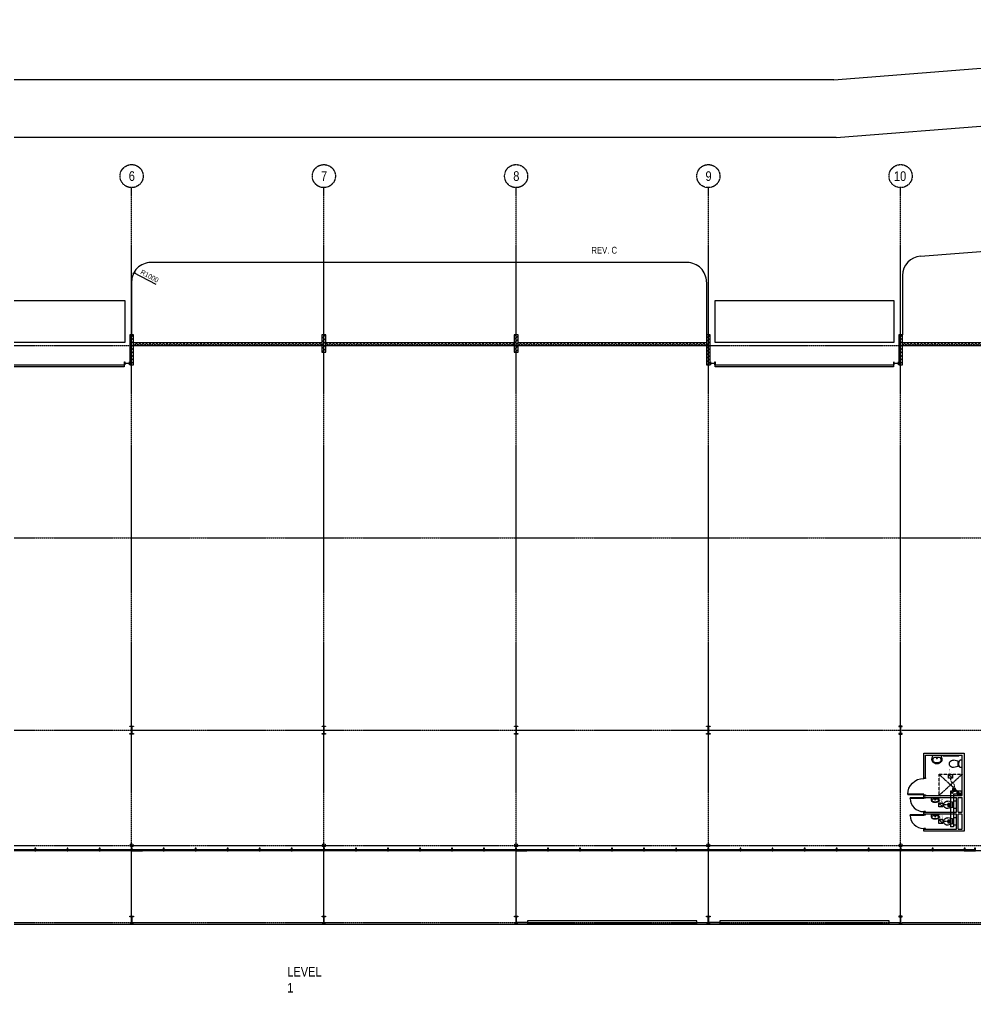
# Model space of a CAD drawing. Extents: x 0 to 163200, y -20682 to 90307.
# Drawn here: x 80980 to 130713, y 39700 to 90307 of the extents above; entities that cross this region are included whole.
import ezdxf

# ---------------------------------------------------------------- set-up
doc = ezdxf.new("R2010")
doc.units = 0
doc.header["$LTSCALE"] = 8
doc.header["$MEASUREMENT"] = 0
for name, pattern in [('CENTER', [2, 1.25, -0.25, 0.25, -0.25]), ('HIDDEN', [0.375, 0.25, -0.125]), ('STAIRS2$0$DASHED2', [0.375, 0.25, -0.125])]:
    doc.linetypes.add(name, pattern=pattern)
doc.layers.get('0').update_dxf_attribs({"linetype": 'CONTINUOUS'})
doc.layers.get('DEFPOINTS').update_dxf_attribs({"linetype": 'CONTINUOUS'})
for name, color, linetype in [('4MDUCT', 4, 'CONTINUOUS'), ('6MFLEX', 6, 'HIDDEN'), ('A-CONCRETE', 5, 'CONTINUOUS'), ('A-DOORS', 5, 'CONTINUOUS'), ('A-GLASS', 5, 'CONTINUOUS'), ('A-HANDICAP', 5, 'STAIRS2$0$DASHED2'), ('A-MULLIONS', 5, 'CONTINUOUS'), ('A-NEW', 5, 'CONTINUOUS'), ('A-STEEL', 5, 'CONTINUOUS'), ('BDY', 5, 'CONTINUOUS'), ('DOORS', 5, 'CONTINUOUS'), ('FITTINGS', 5, 'CONTINUOUS'), ('GRID', 5, 'CENTER'), ('INT-PARTITIONS', 5, 'CONTINUOUS'), ('ROAD', 5, 'CONTINUOUS'), ('TXT-50', 5, 'CONTINUOUS'), ('WALL-HA', 5, 'CONTINUOUS')]:
    doc.layers.add(name, color=color, linetype=linetype)
doc.styles.get("Standard").update_dxf_attribs({"font": 'isocp.shx'})
doc.styles.add('TXT-25-$100', font='ARIALN.TTF', dxfattribs={"height": 250})
doc.styles.add('TXT-35-$100', font='ARIALN.TTF', dxfattribs={"height": 350})
doc.styles.add('TXT-50-$100', font='ARIALN.TTF', dxfattribs={"height": 500})
doc.dimstyles.new('1$100-TICK', dxfattribs={"dimtxt": 250, "dimasz": 150, "dimexe": 400, "dimexo": 0, "dimgap": 100, "dimtad": 1, "dimdec": 0, "dimdsep": 46, "dimtxsty": 'TXT-25-$100', "dimblk1": 'ARCHTICK', "dimblk2": 'ARCHTICK', "dimsah": 1, "dimcen": -100, "dimdle": 400, "dimclrd": 1, "dimclre": 1, "dimclrt": 7, "dimadec": 0, "dimazin": 0, "dimtfac": 1, "dimtdec": 1, "dimtmove": 0, "dimatfit": 3, "dimldrblk": 'ARCHTICK', "dimfxl": 1, "dimtolj": 1, "dimarcsym": 0})
pattern_1 = [(45, (20000, 0), (-88.38835, 88.38835), [])]
pattern_2 = [(135, (173629.26, -1e-11), (88.38835, 88.38835), [])]
pattern_3 = [(135, (203629.26, -1e-11), (88.38835, 88.38835), [])]
pattern_4 = [(135, (213629.26, -1e-11), (88.38835, 88.38835), [])]

# ---------------------------------------------------------------- blocks, each defined once
blk = doc.blocks.new('410X60')
at = {"layer": 'A-STEEL'}
blk.add_lwpolyline([(203, -89), (183, -89), (183, -5), (-183, -5), (-183, -89), (-203, -89), (-203, 89), (-183, 89), (-183, 5), (183, 5), (183, 89), (203, 89)], close=True, dxfattribs=at)
blk = doc.blocks.new('250UB')
blk.add_lwpolyline([(-73, 252), (73, 252), (73, 244), (10, 244, 0.414214), (3, 237), (3, 16, 0.414214), (10, 9), (73, 9), (73, 0), (-73, 0), (-73, 9), (-10, 9, 0.414214), (-3, 16), (-3, 237, 0.414214), (-10, 244), (-73, 244)], format="xyb", close=True)
blk = doc.blocks.new('860')
for p, q in [((100, -990), (100, -960)), ((100, -960), (930, -960)), ((100, -990), (930, -990)), ((930, -960), (930, -990))]:
    blk.add_line(p, q)
for points in [[(0, -100), (0, -130), (100, -130), (100, -100)], [(0, -990), (0, -1020), (100, -1020), (100, -990)]]:
    blk.add_lwpolyline(points, close=True)
blk.add_arc((100, -960), 830, 0, 90)
blk = doc.blocks.new('WC-P')
for p, q in [((0, 0), (380, 0)), ((0, 0), (0, -126)), ((380, 0), (380, -126)), ((59, -200), (0, -451)), ((59, -200), (321, -200)), ((321, -200), (380, -451))]:
    blk.add_line(p, q)
for centre, radius, start, end in [((190, -472), 191, 173.534, 6.466), ((190, 278), 446, 244.7828, 295.2172)]:
    blk.add_arc(centre, radius, start, end)
blk = doc.blocks.new('710')
at = {"layer": 'DOORS'}
for p, q in [((-100, -30), (-809, -30)), ((-809, -60), (-809, -30)), ((-100, -60), (-809, -60)), ((-100, -30), (-100, -60))]:
    blk.add_line(p, q, dxfattribs=at)
at = {"layer": 'DOORS', "elevation": 0}
for points in [[(0, -30), (0, 0), (-100, 0), (-100, -30)], [(0, -770), (0, -740), (-100, -740), (-100, -770)]]:
    blk.add_lwpolyline(points, close=True, dxfattribs=at)
at = {"layer": 'DOORS'}
blk.add_arc((-100, -30), 710, 182.2623, 270.0001, dxfattribs=at)
blk = doc.blocks.new('ARC-WC25')
for p, q in [((168, 0), (-168, 0)), ((-199, -144), (-193, -24)), ((-174, -146), (-173, -137)), ((-98, -16), (-163, -16)), ((98, -72), (-98, -72)), ((-88, -26), (-88, -50)), ((174, -146), (173, -137)), ((199, -144), (193, -24))]:
    blk.add_line(p, q)
at = {"linetype": 'Continuous'}
blk.add_line((-173, -26), (-173, -92), dxfattribs=at)
for centre, radius in [((0, -121), 19.5), ((91, -37), 14.2)]:
    blk.add_circle(centre, radius)
for centre, radius, start, end in [((-168, -25), 25, 90, 177.0717), ((168, -25), 25, 2.9283, 90), ((-99, -149), 100, 177.0717, 252.6681), ((-99, -149), 75, 177.0717, 251.9604), ((-163, -26), 10, 90, 179.8259), ((-98, -135), 75, 89.7634, 172.0717), ((-98, -147), 75, 90, 172.0717), ((0, 154), 419, 252.1294, 287.8706), ((0, 154), 394, 251.9604, 288.0396), ((-98, -26), 10, 0, 90), ((-98, -50), 10, 269.7634, 0), ((98, -147), 75, 7.9283, 90), ((99, -149), 75, 288.0396, 2.9283), ((99, -149), 100, 287.3319, 2.9283)]:
    blk.add_arc(centre, radius, start, end)
blk = doc.blocks.new('WHB')
at = {"color": 0, "linetype": 'ByBlock', "elevation": 0}
blk.add_lwpolyline([(-200, 0, 0.008553), (-252, -172, 0.068313), (-260, -227, 0.147451), (-225, -341, 0.065081), (-184, -388, 0.064894), (-130, -425, 0.057043), (-67, -447, 0.0596), (0, -455, 0.0596), (67, -447, 0.057043), (130, -425, 0.064894), (184, -388, 0.065081), (225, -341, 0.147451), (260, -227, 0.068313), (252, -172, 0.008553), (200, 0)], format="xyb", close=True, dxfattribs=at)
blk.add_lwpolyline([(-210, -255, 0.169025), (-182, -332, 0.060923), (-148, -365, 0.064575), (-105, -389, 0.044851), (-54, -405, 0.055153), (0, -410, 0.055153), (54, -405, 0.044851), (105, -389, 0.064575), (148, -365, 0.060923), (182, -332, 0.169025), (210, -255, 0.224157), (170, -142, 0.153776), (112, -110, 0.045073), (0, -100)], format="xyb", dxfattribs=at)
at = {"color": 0, "linetype": 'ByBlock'}
blk.add_circle((0, -160), 25, dxfattribs=at)
for centre, radius, start, end in [((-54, -228), 206, 179.3442, 179.7497), ((-70, -240), 141, 135.4425, 185.9801), ((-92, -219), 111, 100.4736, 135.4425), ((2, -723), 623, 90.1505, 100.4736)]:
    blk.add_arc(centre, radius, start, end, dxfattribs=at)
blk = doc.blocks.new('_ARCHTICK')
at = {"color": 0, "linetype": 'ByBlock', "const_width": 0.15}
blk.add_lwpolyline([(-0.5, -0.5), (0.5, 0.5)], dxfattribs=at)
blk = doc.blocks.new('*D225')
at = {"layer": 'A-DOORS', "color": 1, "lineweight": -2, "transparency": 16777216}
blk.add_line((88085, 76518), (86934, 77138), dxfattribs=at)
at = {"layer": 'DEFPOINTS', "color": 0, "transparency": 16777216}
for p in [(86934, 77138), (87815, 76664)]:
    blk.add_point(p, dxfattribs=at)
at = {"layer": 'A-DOORS', "color": 1, "lineweight": -2, "transparency": 16777216, "xscale": 150, "yscale": 150, "zscale": 150, "rotation": 151.6954092253349}
blk.add_blockref('_ARCHTICK', (86934, 77138), dxfattribs=at)
at = {"layer": 'A-DOORS', "color": 7, "transparency": 16777216, "insert": (87750, 76958), "char_height": 250, "attachment_point": 5, "rotation": 331.6954, "style": 'TXT-25-$100'}
blk.add_mtext('\\A1;R1000', dxfattribs=at)
blk = doc.blocks.new('*D232')
at = {"layer": 'A-DOORS', "color": 1, "lineweight": -2, "transparency": 16777216}
blk.add_line((88085, 76518), (86934, 77138), dxfattribs=at)
at = {"layer": 'DEFPOINTS', "color": 0, "transparency": 16777216}
for p in [(86934, 77138), (87815, 76664)]:
    blk.add_point(p, dxfattribs=at)
at = {"layer": 'A-DOORS', "color": 1, "lineweight": -2, "transparency": 16777216, "xscale": 150, "yscale": 150, "zscale": 150, "rotation": 151.6954092253349}
blk.add_blockref('_ARCHTICK', (86934, 77138), dxfattribs=at)
at = {"layer": 'A-DOORS', "color": 7, "transparency": 16777216, "insert": (87750, 76958), "char_height": 250, "attachment_point": 5, "rotation": 331.6954, "style": 'TXT-25-$100'}
blk.add_mtext('\\A1;R1000', dxfattribs=at)

msp = doc.modelspace()

# ---------------------------------------------------------------- hatches: boundary and pattern name
at = {"layer": 'WALL-HA'}
h = msp.add_hatch(dxfattribs=at)
h.set_pattern_fill('ANSI31', color=256, scale=1000, style=0)
h.set_pattern_definition(pattern_2)
h.paths.add_polyline_path([(86814.6, 73349.1), (86714.6, 73349.1), (86714.6, 73899.1), (86814.6, 73899.1)])
h.paths.add_polyline_path([(86814.6, 73899.1), (86914.6, 73899.1), (86914.6, 73349.1), (86814.6, 73349.1)])
h.paths.add_polyline_path([(86814.6, 73349.1), (86914.6, 73349.1), (86914.6, 72349.1), (86814.6, 72349.1)])
h.paths.add_polyline_path([(86814.6, 72349.1), (86714.6, 72349.1), (86714.6, 73349.1), (86814.6, 73349.1)])
h = msp.add_hatch(dxfattribs=at)
h.set_pattern_fill('ANSI31', color=256, scale=1000, style=0)
h.set_pattern_definition(pattern_2)
h.paths.add_polyline_path([(86814.6, 73349.1), (86714.6, 73349.1), (86714.6, 73899.1), (86814.6, 73899.1)])
h.paths.add_polyline_path([(86814.6, 73899.1), (86914.6, 73899.1), (86914.6, 73349.1), (86814.6, 73349.1)])
h.paths.add_polyline_path([(86814.6, 73349.1), (86914.6, 73349.1), (86914.6, 72349.1), (86814.6, 72349.1)])
h.paths.add_polyline_path([(86814.6, 72349.1), (86714.6, 72349.1), (86714.6, 73349.1), (86814.6, 73349.1)])
h = msp.add_hatch(dxfattribs=at)
h.set_pattern_fill('ANSI31', color=256, scale=1000, style=0)
h.set_pattern_definition(pattern_1)
h.paths.add_polyline_path([(96814.6, 72999.1), (96914.6, 72999.1), (96914.6, 73899.1), (96814.6, 73899.1)])
h.paths.add_polyline_path([(96814.6, 73899.1), (96714.6, 73899.1), (96714.6, 72999.1), (96814.6, 72999.1)])
h = msp.add_hatch(dxfattribs=at)
h.set_pattern_fill('ANSI31', color=256, scale=1000, style=0)
h.set_pattern_definition(pattern_1)
h.paths.add_polyline_path([(96814.6, 72999.1), (96914.6, 72999.1), (96914.6, 73899.1), (96814.6, 73899.1)])
h.paths.add_polyline_path([(96814.6, 73899.1), (96714.6, 73899.1), (96714.6, 72999.1), (96814.6, 72999.1)])
h = msp.add_hatch(dxfattribs=at)
h.set_pattern_fill('ANSI31', color=256, scale=1000, style=0)
h.paths.add_polyline_path([(106814.6, 73899.1), (106714.6, 73899.1), (106714.6, 72999.1), (106814.6, 72999.1)])
h.paths.add_polyline_path([(106814.6, 72999.1), (106914.6, 72999.1), (106914.6, 73899.1), (106814.6, 73899.1)])
h = msp.add_hatch(dxfattribs=at)
h.set_pattern_fill('ANSI31', color=256, scale=1000, style=0)
h.paths.add_polyline_path([(106814.6, 73899.1), (106714.6, 73899.1), (106714.6, 72999.1), (106814.6, 72999.1)])
h.paths.add_polyline_path([(106814.6, 72999.1), (106914.6, 72999.1), (106914.6, 73899.1), (106814.6, 73899.1)])
h = msp.add_hatch(dxfattribs=at)
h.set_pattern_fill('ANSI31', color=256, scale=1000, style=0)
h.set_pattern_definition(pattern_3)
h.paths.add_polyline_path([(116814.6, 73349.1), (116714.6, 73349.1), (116714.6, 73899.1), (116814.6, 73899.1)])
h.paths.add_polyline_path([(116814.6, 73899.1), (116914.6, 73899.1), (116914.6, 73349.1), (116814.6, 73349.1)])
h.paths.add_polyline_path([(116814.6, 73349.1), (116914.6, 73349.1), (116914.6, 72349.1), (116814.6, 72349.1)])
h.paths.add_polyline_path([(116814.6, 72349.1), (116714.6, 72349.1), (116714.6, 73349.1), (116814.6, 73349.1)])
h = msp.add_hatch(dxfattribs=at)
h.set_pattern_fill('ANSI31', color=256, scale=1000, style=0)
h.set_pattern_definition(pattern_3)
h.paths.add_polyline_path([(116814.6, 73349.1), (116714.6, 73349.1), (116714.6, 73899.1), (116814.6, 73899.1)])
h.paths.add_polyline_path([(116814.6, 73899.1), (116914.6, 73899.1), (116914.6, 73349.1), (116814.6, 73349.1)])
h.paths.add_polyline_path([(116814.6, 73349.1), (116914.6, 73349.1), (116914.6, 72349.1), (116814.6, 72349.1)])
h.paths.add_polyline_path([(116814.6, 72349.1), (116714.6, 72349.1), (116714.6, 73349.1), (116814.6, 73349.1)])
h = msp.add_hatch(dxfattribs=at)
h.set_pattern_fill('ANSI31', color=256, scale=1000, style=0)
h.set_pattern_definition(pattern_4)
h.paths.add_polyline_path([(126814.6, 73349.1), (126714.6, 73349.1), (126714.6, 73899.1), (126814.6, 73899.1)])
h.paths.add_polyline_path([(126814.6, 73899.1), (126914.6, 73899.1), (126914.6, 73349.1), (126814.6, 73349.1)])
h.paths.add_polyline_path([(126814.6, 73349.1), (126914.6, 73349.1), (126914.6, 72349.1), (126814.6, 72349.1)])
h.paths.add_polyline_path([(126814.6, 72349.1), (126714.6, 72349.1), (126714.6, 73349.1), (126814.6, 73349.1)])
h = msp.add_hatch(dxfattribs=at)
h.set_pattern_fill('ANSI31', color=256, scale=1000, style=0)
h.set_pattern_definition(pattern_4)
h.paths.add_polyline_path([(126814.6, 73349.1), (126714.6, 73349.1), (126714.6, 73899.1), (126814.6, 73899.1)])
h.paths.add_polyline_path([(126814.6, 73899.1), (126914.6, 73899.1), (126914.6, 73349.1), (126814.6, 73349.1)])
h.paths.add_polyline_path([(126814.6, 73349.1), (126914.6, 73349.1), (126914.6, 72349.1), (126814.6, 72349.1)])
h.paths.add_polyline_path([(126814.6, 72349.1), (126714.6, 72349.1), (126714.6, 73349.1), (126814.6, 73349.1)])
h = msp.add_hatch(dxfattribs=at)
h.set_pattern_fill('ANSI37', color=256, scale=1000, style=0)
h.paths.add_polyline_path([(86914.6, 73499.1), (86914.6, 73349.1), (96714.6, 73349.1), (96714.6, 73499.1)])
h = msp.add_hatch(dxfattribs=at)
h.set_pattern_fill('ANSI37', color=256, scale=1000, style=0)
h.paths.add_polyline_path([(86914.6, 73499.1), (86914.6, 73349.1), (96714.6, 73349.1), (96714.6, 73499.1)])
h = msp.add_hatch(dxfattribs=at)
h.set_pattern_fill('ANSI37', color=256, scale=1000, style=0)
h.paths.add_polyline_path([(106714.6, 73349.1), (106714.6, 73499.1), (98340.2, 73499.1), (98340.2, 73349.1)])
h.paths.add_polyline_path([(98340.2, 73349.1), (98340.2, 73499.1), (96914.6, 73499.1), (96914.6, 73349.1)])
h.paths.add_polyline_path([(116719.6, 73349.1), (116719.6, 73499.1), (106914.6, 73499.1), (106914.6, 73349.1)])
h = msp.add_hatch(dxfattribs=at)
h.set_pattern_fill('ANSI37', color=256, scale=1000, style=0)
h.paths.add_polyline_path([(106714.6, 73349.1), (106714.6, 73499.1), (98340.2, 73499.1), (98340.2, 73349.1)])
h.paths.add_polyline_path([(98340.2, 73349.1), (98340.2, 73499.1), (96914.6, 73499.1), (96914.6, 73349.1)])
h.paths.add_polyline_path([(116719.6, 73349.1), (116719.6, 73499.1), (106914.6, 73499.1), (106914.6, 73349.1)])
h = msp.add_hatch(dxfattribs=at)
h.set_pattern_fill('ANSI37', color=256, scale=1000, style=0)
h.paths.add_polyline_path([(126914.6, 73499.1), (126914.6, 73349.1), (136689.6, 73349.1), (136714.6, 73349.1), (136714.6, 73499.1)])
h = msp.add_hatch(dxfattribs=at)
h.set_pattern_fill('ANSI37', color=256, scale=1000, style=0)
h.paths.add_polyline_path([(126914.6, 73499.1), (126914.6, 73349.1), (136689.6, 73349.1), (136714.6, 73349.1), (136714.6, 73499.1)])

# ---------------------------------------------------------------- linework, layer by layer
for p, q in [((129514.6, 50845.1), (129314.6, 51045.1)), ((129514.6, 50845.1), (129314.6, 51045.1)), ((129530.8, 50053.9), (129448.5, 50136.3)), ((129530.8, 50053.9), (129448.5, 50136.3)), ((129003, 49357.6), (128803, 49557.6)), ((129003, 49357.6), (128803, 49557.6)), ((129003, 48495.1), (128803, 48695.1)), ((129003, 48495.1), (128803, 48695.1))]:
    msp.add_line(p, q)
for points in [[(129514.6, 50845.1), (129314.6, 50845.1), (129314.6, 51045.1), (129514.6, 51045.1)], [(129514.6, 50845.1), (129314.6, 50845.1), (129314.6, 51045.1), (129514.6, 51045.1)], [(129003, 49357.6), (128803, 49357.6), (128803, 49557.6), (129003, 49557.6)], [(129003, 49357.6), (128803, 49357.6), (128803, 49557.6), (129003, 49557.6)], [(129003, 48495.1), (128803, 48495.1), (128803, 48695.1), (129003, 48695.1)], [(129003, 48495.1), (128803, 48495.1), (128803, 48695.1), (129003, 48695.1)]]:
    msp.add_lwpolyline(points, close=True)
msp.add_arc((129551.5, 50033.2), 75, 90, 180)
msp.add_arc((129551.5, 50033.2), 75, 90, 180)
at = {"layer": '4MDUCT'}
for p, q in [((129414.6, 50170.1), (129414.6, 48320.4)), ((129764.6, 50170.1), (129414.6, 50170.1)), ((129414.6, 50170.1), (129414.6, 48320.4)), ((129764.6, 50170.1), (129414.6, 50170.1)), ((129664.6, 50320.1), (129514.6, 50320.1)), ((129514.6, 50320.1), (129514.6, 50170.1)), ((129664.6, 50320.1), (129514.6, 50320.1)), ((129514.6, 50320.1), (129514.6, 50170.1)), ((129514.6, 50170.1), (129664.6, 50170.1)), ((129514.6, 50170.1), (129664.6, 50170.1)), ((129664.6, 50170.1), (129664.6, 50320.1)), ((129664.6, 50170.1), (129664.6, 50320.1)), ((129764.6, 49995.1), (129764.6, 50195.1)), ((129764.6, 50195.1), (129964.6, 50195.1)), ((129831.4, 50041.3), (129764.6, 50195.1)), ((129831.4, 50041.3), (129764.6, 50195.1)), ((129764.6, 49995.1), (129764.6, 50195.1)), ((129764.6, 50195.1), (129964.6, 50195.1)), ((129964.6, 50195.1), (129964.6, 49995.1)), ((129964.6, 50195.1), (129964.6, 49995.1)), ((129564.6, 50020.1), (129564.6, 48320.4)), ((129764.6, 50020.1), (129564.6, 50020.1)), ((129564.6, 50020.1), (129564.6, 48320.4)), ((129764.6, 50020.1), (129564.6, 50020.1)), ((129964.6, 49995.1), (129764.6, 49995.1)), ((129964.6, 49995.1), (129764.6, 49995.1)), ((129960.1, 49995.1), (129831.4, 50041.3)), ((129960.1, 49995.1), (129831.4, 50041.3)), ((129414.6, 49532.6), (129264.6, 49532.6)), ((129264.6, 49532.6), (129264.6, 49382.6)), ((129414.6, 49532.6), (129264.6, 49532.6)), ((129264.6, 49532.6), (129264.6, 49382.6)), ((129264.6, 49382.6), (129414.6, 49382.6)), ((129264.6, 49382.6), (129414.6, 49382.6)), ((129414.6, 49382.6), (129414.6, 49532.6)), ((129414.6, 49382.6), (129414.6, 49532.6)), ((129414.6, 48670.1), (129264.6, 48670.1)), ((129264.6, 48670.1), (129264.6, 48520.1)), ((129414.6, 48670.1), (129264.6, 48670.1)), ((129264.6, 48670.1), (129264.6, 48520.1)), ((129414.6, 48520.1), (129414.6, 48670.1)), ((129414.6, 48520.1), (129414.6, 48670.1)), ((129264.6, 48520.1), (129414.6, 48520.1)), ((129264.6, 48520.1), (129414.6, 48520.1)), ((129564.6, 48320.4), (129414.6, 48320.4)), ((129564.6, 48320.4), (129414.6, 48320.4))]:
    msp.add_line(p, q, dxfattribs=at)
at = {"layer": '4MDUCT', "color": 1}
for p, q in [((129664.6, 50170.1), (129514.6, 50320.1)), ((129664.6, 50170.1), (129514.6, 50320.1)), ((129414.6, 49382.6), (129264.6, 49532.6)), ((129414.6, 49382.6), (129264.6, 49532.6)), ((129414.6, 48520.1), (129264.6, 48670.1)), ((129414.6, 48520.1), (129264.6, 48670.1))]:
    msp.add_line(p, q, dxfattribs=at)
for centre, start, end in [((129589.6, 50245.1), 0, 180), ((129589.6, 50245.1), 0, 180), ((129589.6, 50245.1), 180, 0), ((129589.6, 50245.1), 180, 0), ((129339.6, 49457.6), 0, 180), ((129339.6, 49457.6), 0, 180), ((129339.6, 49457.6), 180, 0), ((129339.6, 49457.6), 180, 0), ((129339.6, 48595.1), 0, 180), ((129339.6, 48595.1), 0, 180), ((129339.6, 48595.1), 180, 0), ((129339.6, 48595.1), 180, 0)]:
    msp.add_arc(centre, 12.5, start, end, dxfattribs=at)
at = {"layer": '6MFLEX'}
for p, q in [((129264.6, 49457.6), (129003, 49457.6)), ((129264.6, 49457.6), (129003, 49457.6)), ((129264.6, 48595.1), (129003, 48595.1)), ((129264.6, 48595.1), (129003, 48595.1))]:
    msp.add_line(p, q, dxfattribs=at)
for centre, radius, start, end in [((129589.7, 50783.6), 185.5, 160.64997, 235.25153), ((129589.7, 50783.6), 185.5, 160.64997, 235.25153), ((129394.4, 50427.3), 222.7, 331.23615, 66.2966), ((129394.4, 50427.3), 222.7, 331.23615, 66.2966)]:
    msp.add_arc(centre, radius, start, end, dxfattribs=at)
at = {"layer": 'A-CONCRETE'}
for p, q in [((86914.6, 73499.1), (96714.6, 73499.1)), ((86914.6, 73499.1), (96714.6, 73499.1)), ((96914.6, 73499.1), (106714.6, 73499.1)), ((96914.6, 73499.1), (106714.6, 73499.1)), ((106914.6, 73499.1), (116714.6, 73499.1)), ((106914.6, 73499.1), (116714.6, 73499.1)), ((126914.6, 73499.1), (136714.6, 73499.1)), ((126914.6, 73499.1), (136714.6, 73499.1)), ((86914.6, 73349.1), (96714.6, 73349.1)), ((86914.6, 73349.1), (96714.6, 73349.1)), ((96914.6, 73349.1), (106714.6, 73349.1)), ((96914.6, 73349.1), (106714.6, 73349.1)), ((106914.6, 73349.1), (116714.6, 73349.1)), ((106914.6, 73349.1), (116714.6, 73349.1)), ((126914.6, 73349.1), (136689.6, 73349.1)), ((126914.6, 73349.1), (136689.6, 73349.1))]:
    msp.add_line(p, q, dxfattribs=at)
for points in [[(86714.6, 72349.1), (86914.6, 72349.1), (86914.6, 73899.1), (86714.6, 73899.1)], [(86714.6, 72349.1), (86914.6, 72349.1), (86914.6, 73899.1), (86714.6, 73899.1)], [(96714.6, 72999.1), (96914.6, 72999.1), (96914.6, 73899.1), (96714.6, 73899.1)], [(96714.6, 72999.1), (96914.6, 72999.1), (96914.6, 73899.1), (96714.6, 73899.1)], [(106714.6, 72999.1), (106914.6, 72999.1), (106914.6, 73899.1), (106714.6, 73899.1)], [(106714.6, 72999.1), (106914.6, 72999.1), (106914.6, 73899.1), (106714.6, 73899.1)], [(116714.6, 72349.1), (116914.6, 72349.1), (116914.6, 73899.1), (116714.6, 73899.1)], [(116714.6, 72349.1), (116914.6, 72349.1), (116914.6, 73899.1), (116714.6, 73899.1)], [(126714.6, 72349.1), (126914.6, 72349.1), (126914.6, 73899.1), (126714.6, 73899.1)], [(126714.6, 72349.1), (126914.6, 72349.1), (126914.6, 73899.1), (126714.6, 73899.1)]]:
    msp.add_lwpolyline(points, close=True, dxfattribs=at)
at = {"layer": 'A-DOORS'}
for p, q in [((126914.6, 77006.1), (126914.6, 73899.1)), ((126914.6, 77006.1), (126914.6, 73899.1)), ((86814.6, 76664.1), (86814.6, 73899.1)), ((86814.6, 76664.1), (86814.6, 73899.1)), ((116714.6, 76651.2), (116714.6, 73886.2)), ((116714.6, 76651.2), (116714.6, 73886.2))]:
    msp.add_line(p, q, dxfattribs=at)
for points in [[(77164.6, 72349.1), (86433.9, 72349.1), (86433.9, 72249.1), (77164.6, 72249.1)], [(77164.6, 72349.1), (86433.9, 72349.1), (86433.9, 72249.1), (77164.6, 72249.1)], [(117169.6, 72349.1), (126438.9, 72349.1), (126438.9, 72249.1), (117169.6, 72249.1)], [(117169.6, 72349.1), (126438.9, 72349.1), (126438.9, 72249.1), (117169.6, 72249.1)]]:
    msp.add_lwpolyline(points, close=True, dxfattribs=at)
for centre, start, end in [((127914.6, 76992.4), 93.57211, 180), ((127914.6, 76992.4), 93.57211, 180), ((87814.6, 76664.1), 89.99993, 180), ((87814.6, 76664.1), 89.99993, 180), ((115714.6, 76664.1), 0, 90.00007), ((115714.6, 76664.1), 0, 90.00007)]:
    msp.add_arc(centre, 1000, start, end, dxfattribs=at)
at = {"layer": 'A-GLASS'}
for p, q in [((76839.6, 47139.1), (81788, 47139.1)), ((76839.6, 47139.1), (81788, 47139.1)), ((76839.6, 47101.6), (81788, 47101.6)), ((76839.6, 47101.6), (81788, 47101.6)), ((86789.6, 47064.1), (76839.6, 47064.1)), ((86789.6, 47064.1), (76839.6, 47064.1)), ((81788, 47139.1), (86789.6, 47139.1)), ((81788, 47139.1), (86789.6, 47139.1)), ((81788, 47101.6), (86789.6, 47101.6)), ((81788, 47101.6), (86789.6, 47101.6)), ((86789.6, 47139.1), (88506, 47139.1)), ((86789.6, 47139.1), (88506, 47139.1)), ((86789.6, 47101.6), (88506, 47101.6)), ((86789.6, 47101.6), (88506, 47101.6)), ((86825, 47064.1), (87376.9, 47064.1)), ((86825, 47064.1), (87376.9, 47064.1)), ((96789.6, 47064.1), (86839.6, 47064.1)), ((96789.6, 47064.1), (86839.6, 47064.1)), ((88506, 47139.1), (90172, 47139.1)), ((88506, 47139.1), (90172, 47139.1)), ((88506, 47101.6), (90172, 47101.6)), ((88506, 47101.6), (90172, 47101.6)), ((90172, 47139.1), (96789.6, 47139.1)), ((90172, 47139.1), (96789.6, 47139.1)), ((90172, 47101.6), (96789.6, 47101.6)), ((90172, 47101.6), (96789.6, 47101.6)), ((96839.6, 47139.1), (103454, 47139.1)), ((96839.6, 47139.1), (103454, 47139.1)), ((96839.6, 47101.6), (103454, 47101.6)), ((96839.6, 47101.6), (103454, 47101.6)), ((106789.6, 47064.1), (96839.6, 47064.1)), ((106789.6, 47064.1), (96839.6, 47064.1)), ((103454, 47139.1), (106789.6, 47139.1)), ((103454, 47139.1), (106789.6, 47139.1)), ((103454, 47101.6), (106789.6, 47101.6)), ((103454, 47101.6), (106789.6, 47101.6)), ((106800, 47101.6), (108501, 47101.6)), ((106800, 47101.6), (108501, 47101.6)), ((106820, 47139.1), (108501, 47139.1)), ((106820, 47139.1), (108501, 47139.1)), ((106820, 47064.1), (107371.9, 47064.1)), ((106820, 47064.1), (107371.9, 47064.1)), ((116784.6, 47064.1), (106834.6, 47064.1)), ((116784.6, 47064.1), (106834.6, 47064.1)), ((108501, 47139.1), (111783, 47139.1)), ((108501, 47139.1), (111783, 47139.1)), ((108501, 47101.6), (111783, 47101.6)), ((108501, 47101.6), (111783, 47101.6)), ((111783, 47139.1), (116784.6, 47139.1)), ((111783, 47139.1), (116784.6, 47139.1)), ((111783, 47101.6), (116784.6, 47101.6)), ((111783, 47101.6), (116784.6, 47101.6)), ((116834.6, 47139.1), (121793, 47139.1)), ((116834.6, 47139.1), (121793, 47139.1)), ((116834.6, 47101.6), (121793, 47101.6)), ((116834.6, 47101.6), (121793, 47101.6)), ((126794.6, 47064.1), (116834.6, 47064.1)), ((126794.6, 47064.1), (116834.6, 47064.1)), ((121793, 47139.1), (126794.6, 47139.1)), ((121793, 47139.1), (126794.6, 47139.1)), ((121793, 47101.6), (126794.6, 47101.6)), ((121793, 47101.6), (126794.6, 47101.6)), ((126839.6, 47139.1), (130122, 47139.1)), ((126839.6, 47139.1), (130122, 47139.1)), ((126839.6, 47101.6), (130122, 47101.6)), ((126839.6, 47101.6), (130122, 47101.6)), ((136789.6, 47064.1), (126839.6, 47064.1)), ((136789.6, 47064.1), (126839.6, 47064.1)), ((130152.3, 47064.1), (130704.3, 47064.1)), ((130152.3, 47064.1), (130704.3, 47064.1)), ((130172, 47139.1), (130658.1, 47139.1)), ((130172, 47139.1), (130658.1, 47139.1)), ((130172, 47101.6), (130657, 47101.6)), ((130172, 47101.6), (130657, 47101.6)), ((107414.6, 43349.1), (106819.6, 43349.1)), ((107414.6, 43349.1), (106819.6, 43349.1)), ((116214.6, 43339.1), (116809.6, 43339.1)), ((116214.6, 43339.1), (116809.6, 43339.1)), ((117419.6, 43349.1), (116824.6, 43349.1)), ((117419.6, 43349.1), (116824.6, 43349.1)), ((126219.6, 43339.1), (126814.6, 43339.1)), ((126219.6, 43339.1), (126814.6, 43339.1))]:
    msp.add_line(p, q, dxfattribs=at)
for points in [[(107414.6, 43274.1), (116214.6, 43274.1), (116214.6, 43424.1), (107414.6, 43424.1)], [(107414.6, 43274.1), (116214.6, 43274.1), (116214.6, 43424.1), (107414.6, 43424.1)], [(117419.6, 43274.1), (126219.6, 43274.1), (126219.6, 43424.1), (117419.6, 43424.1)], [(117419.6, 43274.1), (126219.6, 43274.1), (126219.6, 43424.1), (117419.6, 43424.1)]]:
    msp.add_lwpolyline(points, close=True, dxfattribs=at)
at = {"layer": 'A-HANDICAP', "ltscale": 3}
for p, q in [((128814.6, 49949.1), (128814.6, 51049.1)), ((128814.6, 51049.1), (130014.6, 51049.1)), ((128814.6, 51049.1), (129388.8, 50522.7)), ((128814.6, 49949.1), (128814.6, 51049.1)), ((128814.6, 51049.1), (130014.6, 51049.1)), ((128814.6, 51049.1), (129388.8, 50522.7)), ((130014.6, 51049.1), (129440.4, 50522.7)), ((130014.6, 51049.1), (129440.4, 50522.7)), ((129388.8, 50475.4), (128814.6, 49949.1)), ((129388.8, 50475.4), (128814.6, 49949.1)), ((129440.4, 50475.4), (130014.6, 49949.1)), ((129440.4, 50475.4), (130014.6, 49949.1))]:
    msp.add_line(p, q, dxfattribs=at)
at = {"layer": 'A-HANDICAP'}
msp.add_circle((129414.6, 50499.1), 35, dxfattribs=at)
msp.add_circle((129414.6, 50499.1), 35, dxfattribs=at)
at = {"layer": 'A-MULLIONS'}
for points in [[(81838, 47064.1), (81838, 47214.1), (81788, 47214.1), (81788, 47064.1)], [(81838, 47064.1), (81838, 47214.1), (81788, 47214.1), (81788, 47064.1)], [(83504, 47064.1), (83504, 47214.1), (83454, 47214.1), (83454, 47064.1)], [(83504, 47064.1), (83504, 47214.1), (83454, 47214.1), (83454, 47064.1)], [(85170, 47064.1), (85170, 47214.1), (85120, 47214.1), (85120, 47064.1)], [(85170, 47064.1), (85170, 47214.1), (85120, 47214.1), (85120, 47064.1)], [(86839.6, 47064.1), (86839.6, 47214.1), (86789.6, 47214.1), (86789.6, 47064.1)], [(86839.6, 47064.1), (86839.6, 47214.1), (86789.6, 47214.1), (86789.6, 47064.1)], [(88506, 47064.1), (88506, 47214.1), (88456, 47214.1), (88456, 47064.1)], [(88506, 47064.1), (88506, 47214.1), (88456, 47214.1), (88456, 47064.1)], [(90172, 47064.1), (90172, 47214.1), (90122, 47214.1), (90122, 47064.1)], [(90172, 47064.1), (90172, 47214.1), (90122, 47214.1), (90122, 47064.1)], [(91838, 47064.1), (91838, 47214.1), (91788, 47214.1), (91788, 47064.1)], [(91838, 47064.1), (91838, 47214.1), (91788, 47214.1), (91788, 47064.1)], [(93504, 47064.1), (93504, 47214.1), (93454, 47214.1), (93454, 47064.1)], [(93504, 47064.1), (93504, 47214.1), (93454, 47214.1), (93454, 47064.1)], [(95170, 47064.1), (95170, 47214.1), (95120, 47214.1), (95120, 47064.1)], [(95170, 47064.1), (95170, 47214.1), (95120, 47214.1), (95120, 47064.1)], [(96839.6, 47064.1), (96839.6, 47214.1), (96789.6, 47214.1), (96789.6, 47064.1)], [(96839.6, 47064.1), (96839.6, 47214.1), (96789.6, 47214.1), (96789.6, 47064.1)], [(98506, 47064.1), (98506, 47214.1), (98456, 47214.1), (98456, 47064.1)], [(98506, 47064.1), (98506, 47214.1), (98456, 47214.1), (98456, 47064.1)], [(100172, 47064.1), (100172, 47214.1), (100122, 47214.1), (100122, 47064.1)], [(100172, 47064.1), (100172, 47214.1), (100122, 47214.1), (100122, 47064.1)], [(101838, 47064.1), (101838, 47214.1), (101788, 47214.1), (101788, 47064.1)], [(101838, 47064.1), (101838, 47214.1), (101788, 47214.1), (101788, 47064.1)], [(103504, 47064.1), (103504, 47214.1), (103454, 47214.1), (103454, 47064.1)], [(103504, 47064.1), (103504, 47214.1), (103454, 47214.1), (103454, 47064.1)], [(105170, 47064.1), (105170, 47214.1), (105120, 47214.1), (105120, 47064.1)], [(105170, 47064.1), (105170, 47214.1), (105120, 47214.1), (105120, 47064.1)], [(106839.6, 47064.1), (106839.6, 47214.1), (106789.6, 47214.1), (106789.6, 47064.1)], [(106839.6, 47064.1), (106839.6, 47214.1), (106789.6, 47214.1), (106789.6, 47064.1)], [(108501, 47064.1), (108501, 47214.1), (108451, 47214.1), (108451, 47064.1)], [(108501, 47064.1), (108501, 47214.1), (108451, 47214.1), (108451, 47064.1)], [(110167, 47064.1), (110167, 47214.1), (110117, 47214.1), (110117, 47064.1)], [(110167, 47064.1), (110167, 47214.1), (110117, 47214.1), (110117, 47064.1)], [(111833, 47064.1), (111833, 47214.1), (111783, 47214.1), (111783, 47064.1)], [(111833, 47064.1), (111833, 47214.1), (111783, 47214.1), (111783, 47064.1)], [(113499, 47064.1), (113499, 47214.1), (113449, 47214.1), (113449, 47064.1)], [(113499, 47064.1), (113499, 47214.1), (113449, 47214.1), (113449, 47064.1)], [(115165, 47064.1), (115165, 47214.1), (115115, 47214.1), (115115, 47064.1)], [(115165, 47064.1), (115165, 47214.1), (115115, 47214.1), (115115, 47064.1)], [(116834.6, 47064.1), (116834.6, 47214.1), (116784.6, 47214.1), (116784.6, 47064.1)], [(116834.6, 47064.1), (116834.6, 47214.1), (116784.6, 47214.1), (116784.6, 47064.1)], [(118511, 47064.1), (118511, 47214.1), (118461, 47214.1), (118461, 47064.1)], [(118511, 47064.1), (118511, 47214.1), (118461, 47214.1), (118461, 47064.1)], [(120177, 47064.1), (120177, 47214.1), (120127, 47214.1), (120127, 47064.1)], [(120177, 47064.1), (120177, 47214.1), (120127, 47214.1), (120127, 47064.1)], [(121843, 47064.1), (121843, 47214.1), (121793, 47214.1), (121793, 47064.1)], [(121843, 47064.1), (121843, 47214.1), (121793, 47214.1), (121793, 47064.1)], [(123509, 47064.1), (123509, 47214.1), (123459, 47214.1), (123459, 47064.1)], [(123509, 47064.1), (123509, 47214.1), (123459, 47214.1), (123459, 47064.1)], [(125175, 47064.1), (125175, 47214.1), (125125, 47214.1), (125125, 47064.1)], [(125175, 47064.1), (125175, 47214.1), (125125, 47214.1), (125125, 47064.1)], [(126844.6, 47064.1), (126844.6, 47214.1), (126794.6, 47214.1), (126794.6, 47064.1)], [(126844.6, 47064.1), (126844.6, 47214.1), (126794.6, 47214.1), (126794.6, 47064.1)], [(128506, 47064.1), (128506, 47214.1), (128456, 47214.1), (128456, 47064.1)], [(128506, 47064.1), (128506, 47214.1), (128456, 47214.1), (128456, 47064.1)], [(130172, 47064.1), (130172, 47214.1), (130122, 47214.1), (130122, 47064.1)], [(130172, 47064.1), (130172, 47214.1), (130122, 47214.1), (130122, 47064.1)], [(130172, 47064.1), (130172, 47214.1), (130122, 47214.1), (130122, 47064.1)], [(130172, 47064.1), (130172, 47214.1), (130122, 47214.1), (130122, 47064.1)], [(130712.8, 47064.1), (130712.8, 47214.1), (130662.8, 47214.1), (130662.8, 47064.1)], [(130712.8, 47064.1), (130712.8, 47214.1), (130662.8, 47214.1), (130662.8, 47064.1)]]:
    msp.add_lwpolyline(points, close=True, dxfattribs=at)
at = {"layer": 'A-NEW'}
for centre in [(86814.7, 47349.1), (86814.7, 47349.1), (96814.7, 47349.1), (96814.7, 47349.1), (106814.7, 47349.1), (106814.7, 47349.1), (116809.7, 47349.1), (116809.7, 47349.1), (126819.7, 47349.1), (126819.7, 47349.1)]:
    msp.add_circle(centre, 84, dxfattribs=at)
at = {"layer": 'A-STEEL', "ltscale": 5}
msp.add_line((36725.6, 43260.1), (136903.6, 43260.1), dxfattribs=at)
msp.add_line((36725.6, 43260.1), (136903.6, 43260.1), dxfattribs=at)
at = {"layer": 'A-STEEL', "ltscale": 7}
for points in [[(77162.1, 75699.1), (86462.1, 75699.1), (86462.1, 73499.1), (77162.1, 73499.1)], [(77162.1, 75699.1), (86462.1, 75699.1), (86462.1, 73499.1), (77162.1, 73499.1)], [(117162.1, 75699.1), (126462.1, 75699.1), (126462.1, 73499.1), (117162.1, 73499.1)], [(117162.1, 75699.1), (126462.1, 75699.1), (126462.1, 73499.1), (117162.1, 73499.1)]]:
    msp.add_lwpolyline(points, close=True, dxfattribs=at)
at = {"layer": 'BDY', "ltscale": 20}
msp.add_line((123339.8, 87164.1), (163200, 90306.9), dxfattribs=at)
msp.add_line((123339.8, 87164.1), (163200, 90306.9), dxfattribs=at)
at = {"layer": 'BDY', "ltscale": 10}
msp.add_line((123339.8, 87164.1), (0, 87164.1), dxfattribs=at)
msp.add_line((123339.8, 87164.1), (0, 87164.1), dxfattribs=at)
at = {"layer": 'FITTINGS'}
for p, q in [((129062.1, 52024.1), (129034.6, 52024.1)), ((129062.1, 52024.1), (129034.6, 52024.1)), ((129062.1, 51999.1), (129034.6, 51999.1)), ((129062.1, 51999.1), (129034.6, 51999.1))]:
    msp.add_line(p, q, dxfattribs=at)
for points in [[(129866.6, 52049.1), (129866.6, 52039.1, -0.4142136), (129826.6, 51999.1), (129062.1, 51999.1, -0.4142136), (129022.1, 52039.1), (129022.1, 52049.1)], [(129866.6, 52049.1), (129866.6, 52039.1, -0.4142136), (129826.6, 51999.1), (129062.1, 51999.1, -0.4142136), (129022.1, 52039.1), (129022.1, 52049.1)], [(129841.6, 52049.1), (129841.6, 52039.1, -0.4142136), (129826.6, 52024.1), (129062.1, 52024.1, -0.4142136), (129047.1, 52039.1), (129047.1, 52049.1)], [(129841.6, 52049.1), (129841.6, 52039.1, -0.4142136), (129826.6, 52024.1), (129062.1, 52024.1, -0.4142136), (129047.1, 52039.1), (129047.1, 52049.1)]]:
    msp.add_lwpolyline(points, format="xyb", dxfattribs=at)
msp.add_circle((129034.6, 52011.6), 12.5, dxfattribs=at)
msp.add_circle((129034.6, 52011.6), 12.5, dxfattribs=at)
at = {"layer": 'GRID', "ltscale": 0.5}
for p, q in [((86814.6, 43349.1), (86814.6, 81560)), ((86814.6, 43349.1), (86814.6, 81560)), ((96814.6, 43349.1), (96814.6, 81560)), ((96814.6, 43349.1), (96814.6, 81560)), ((106814.6, 43349.1), (106814.6, 81560)), ((106814.6, 43349.1), (106814.6, 81560)), ((116814.6, 43349.1), (116814.6, 81560)), ((116814.6, 43349.1), (116814.6, 81560)), ((126814.6, 43349.1), (126814.6, 81560)), ((126814.6, 43349.1), (126814.6, 81560)), ((26712.1, 73349.1), (149069, 73349.1)), ((26712.1, 73349.1), (149069, 73349.1)), ((26712.1, 63349.1), (144306.4, 63349.1)), ((26712.1, 63349.1), (144306.4, 63349.1)), ((26712.1, 53349.1), (149125.2, 53349.1)), ((26712.1, 53349.1), (149125.2, 53349.1)), ((26712.1, 47349.1), (149125.2, 47349.1)), ((26712.1, 47349.1), (149125.2, 47349.1)), ((26712.1, 43349.1), (149125.2, 43349.1)), ((26712.1, 43349.1), (149125.2, 43349.1))]:
    msp.add_line(p, q, dxfattribs=at)
for centre in [(86814.6, 82160), (86814.6, 82160), (96814.6, 82160), (96814.6, 82160), (106814.6, 82160), (106814.6, 82160), (116814.6, 82160), (116814.6, 82160), (126814.6, 82160), (126814.6, 82160)]:
    msp.add_circle(centre, 600, dxfattribs=at)
at = {"layer": 'INT-PARTITIONS'}
for p, q in [((128014.6, 52149.1), (130114.6, 52149.1)), ((128014.6, 50869.1), (128014.6, 52149.1)), ((128014.6, 52149.1), (130114.6, 52149.1)), ((128014.6, 50869.1), (128014.6, 52149.1)), ((130114.6, 52149.1), (130114.6, 48099.1)), ((130114.6, 52149.1), (130114.6, 48099.1)), ((128114.6, 52049.1), (130014.6, 52049.1)), ((128114.6, 50869.1), (128114.6, 52049.1)), ((128114.6, 52049.1), (130014.6, 52049.1)), ((128114.6, 50869.1), (128114.6, 52049.1)), ((130014.6, 49949.1), (130014.6, 52049.1)), ((130014.6, 49949.1), (130014.6, 52049.1)), ((128014.6, 50869.1), (128114.6, 50869.1)), ((128014.6, 50869.1), (128114.6, 50869.1)), ((128014.6, 49949.1), (130014.6, 49949.1)), ((128014.6, 49849.1), (128014.6, 49949.1)), ((128014.6, 49949.1), (130014.6, 49949.1)), ((128014.6, 49849.1), (128014.6, 49949.1)), ((128014.6, 49849.1), (129714.6, 49849.1)), ((128014.6, 49849.1), (129714.6, 49849.1)), ((129714.6, 49074.1), (129714.6, 49849.1)), ((129714.6, 49074.1), (129714.6, 49849.1)), ((129814.6, 49849.1), (130014.6, 49849.1)), ((129814.6, 49074.1), (129814.6, 49849.1)), ((129814.6, 49849.1), (130014.6, 49849.1)), ((129814.6, 49074.1), (129814.6, 49849.1)), ((130014.6, 49074.1), (130014.6, 49849.1)), ((130014.6, 49074.1), (130014.6, 49849.1)), ((128014.6, 49074.1), (129714.6, 49074.1)), ((128014.6, 48974.1), (128014.6, 49074.1)), ((128014.6, 49074.1), (129714.6, 49074.1)), ((128014.6, 48974.1), (128014.6, 49074.1)), ((129714.6, 48974.1), (128014.6, 48974.1)), ((129714.6, 48974.1), (128014.6, 48974.1)), ((129714.6, 48199.1), (129714.6, 48974.1)), ((129714.6, 48199.1), (129714.6, 48974.1)), ((129814.6, 49074.1), (130014.6, 49074.1)), ((129814.6, 49074.1), (130014.6, 49074.1)), ((129814.6, 48199.1), (129814.6, 48974.1)), ((130014.6, 48974.1), (129814.6, 48974.1)), ((129814.6, 48199.1), (129814.6, 48974.1)), ((130014.6, 48974.1), (129814.6, 48974.1)), ((130014.6, 48199.1), (130014.6, 48974.1)), ((130014.6, 48199.1), (130014.6, 48974.1)), ((128014.6, 48199.1), (129714.6, 48199.1)), ((128014.6, 48099.1), (128014.6, 48199.1)), ((128014.6, 48199.1), (129714.6, 48199.1)), ((128014.6, 48099.1), (128014.6, 48199.1)), ((130114.6, 48099.1), (128014.6, 48099.1)), ((130114.6, 48099.1), (128014.6, 48099.1)), ((129814.6, 48199.1), (130014.6, 48199.1)), ((129814.6, 48199.1), (130014.6, 48199.1))]:
    msp.add_line(p, q, dxfattribs=at)
at = {"layer": 'ROAD'}
for p, q in [((123457.9, 84164.1), (163200, 87297.6)), ((123457.9, 84164.1), (163200, 87297.6)), ((123457.9, 84164.1), (39689.6, 84164.1)), ((123457.9, 84164.1), (39689.6, 84164.1)), ((127852.3, 77990.4), (163200, 80777.5)), ((127852.3, 77990.4), (163200, 80777.5)), ((115714.6, 77664.1), (87814.6, 77664.1)), ((115714.6, 77664.1), (87814.6, 77664.1))]:
    msp.add_line(p, q, dxfattribs=at)

# ---------------------------------------------------------------- block references
at = {"rotation": 90}
for p in [(86704.6, 72422.1), (86704.6, 72422.1), (117166.6, 72422.1), (117166.6, 72422.1), (126709.6, 72422.1), (126709.6, 72422.1)]:
    msp.add_blockref('250UB', p, dxfattribs=at)
at = {"layer": 'A-STEEL', "rotation": 270}
for p in [(86814.6, 53349.1), (86814.6, 53349.1), (96814.6, 53349.1), (96814.6, 53349.1), (106814.6, 53349.1), (106814.6, 53349.1), (116814.6, 53349.1), (116814.6, 53349.1), (86814.6, 43463.1), (86814.6, 43463.1), (96814.6, 43463.1), (96814.6, 43463.1), (106814.6, 43463.1), (106814.6, 43463.1), (116814.6, 43463.1), (116814.6, 43463.1)]:
    msp.add_blockref('410X60', p, dxfattribs=at)
at = {"layer": 'A-STEEL', "xscale": -1, "rotation": 90}
for p in [(126814.6, 53349.1), (126814.6, 53349.1), (126814.6, 53349.1), (126814.6, 53349.1), (126814.6, 43463.1), (126814.6, 43463.1)]:
    msp.add_blockref('410X60', p, dxfattribs=at)
at = {"layer": 'FITTINGS', "xscale": -1}
for name, p in [('WHB', (128704.6, 52049.1)), ('WHB', (128704.6, 52049.1)), ('860', (128114.6, 50969.1)), ('860', (128114.6, 50969.1)), ('ARC-WC25', (128614.6, 49849.1)), ('ARC-WC25', (128614.6, 49849.1)), ('ARC-WC25', (128614.6, 48974.1)), ('ARC-WC25', (128614.6, 48974.1))]:
    msp.add_blockref(name, p, dxfattribs=at)
at = {"layer": 'FITTINGS', "xscale": -1, "rotation": 270}
for p in [(130014.6, 51404.6), (130014.6, 51404.6), (129714.6, 49271.6), (129714.6, 49271.6), (129714.6, 48409.1), (129714.6, 48409.1)]:
    msp.add_blockref('WC-P', p, dxfattribs=at)
at = {"layer": 'FITTINGS'}
for p in [(128114.6, 49849.1), (128114.6, 49849.1), (128114.6, 48974.1), (128114.6, 48974.1)]:
    msp.add_blockref('710', p, dxfattribs=at)

# ---------------------------------------------------------------- texts
at = {"flags": 1}
for tag, p in [('REF', (129348.1, 51050.3)), ('REF', (129348.1, 51050.3)), ('MAKE/MODEL', (129385.4, 51050.3)), ('MAKE/MODEL', (129385.4, 51050.3)), ('SIZE', (129425.1, 51050.3)), ('SIZE', (129425.1, 51050.3)), ('TYPE', (129466.9, 51049.5)), ('TYPE', (129466.9, 51049.5)), ('SERVICE', (129506.6, 51050.8)), ('SERVICE', (129506.6, 51050.8)), ('REF', (128836.5, 49562.8)), ('REF', (128836.5, 49562.8)), ('MAKE/MODEL', (128873.8, 49562.8)), ('MAKE/MODEL', (128873.8, 49562.8)), ('SIZE', (128913.5, 49562.8)), ('SIZE', (128913.5, 49562.8)), ('TYPE', (128955.3, 49561.9)), ('TYPE', (128955.3, 49561.9)), ('SERVICE', (128995, 49563.2)), ('SERVICE', (128995, 49563.2)), ('REF', (128836.5, 48700.3)), ('REF', (128836.5, 48700.3)), ('MAKE/MODEL', (128873.8, 48700.3)), ('MAKE/MODEL', (128873.8, 48700.3)), ('SIZE', (128913.5, 48700.3)), ('SIZE', (128913.5, 48700.3)), ('TYPE', (128955.3, 48699.4)), ('TYPE', (128955.3, 48699.4)), ('SERVICE', (128995, 48700.7)), ('SERVICE', (128995, 48700.7))]:
    msp.add_attdef(tag, p, 'XX', height=36, rotation=90, dxfattribs=at)
at = {"layer": 'A-MULLIONS', "insert": (110730.3, 78481.9), "char_height": 350, "width": 1976.037, "attachment_point": 1, "style": 'TXT-35-$100'}
msp.add_mtext('REV. C', dxfattribs=at)
msp.add_mtext('REV. C', dxfattribs=at)
at = {"layer": 'GRID', "style": 'TXT-50-$100'}
for s, p in [('6', (86665.7, 81911.3)), ('6', (86665.7, 81911.3)), ('7', (96665.7, 81911.3)), ('7', (96665.7, 81911.3)), ('8', (106665.7, 81911.3)), ('8', (106665.7, 81911.3)), ('9', (116665.7, 81911.3)), ('9', (116665.7, 81911.3)), ('10', (126470.2, 81911.3)), ('10', (126470.2, 81911.3))]:
    msp.add_text(s, height=500, dxfattribs=at).set_placement(p)
at = {"layer": 'TXT-50', "insert": (94912.3, 41033.9), "char_height": 500, "width": 1, "attachment_point": 1, "style": 'TXT-50-$100'}
msp.add_mtext('LEVEL 1', dxfattribs=at)
msp.add_mtext('LEVEL 1', dxfattribs=at)

# ---------------------------------------------------------------- dimensions: what is measured, and where the dimension line sits
at = {"layer": 'A-DOORS'}
for picture in ['*D225', '*D232']:
    dim = msp.add_radius_dim(center=(87814.6, 76664.1), mpoint=(86934.2, 77138.3), dimstyle='1$100-TICK', dxfattribs=at)
    dim.commit()
    dim.dimension.update_dxf_attribs({"geometry": picture, "text_midpoint": (87641.9, 76757.1), "dimtype": 164})

doc.saveas('drawing.dxf')
